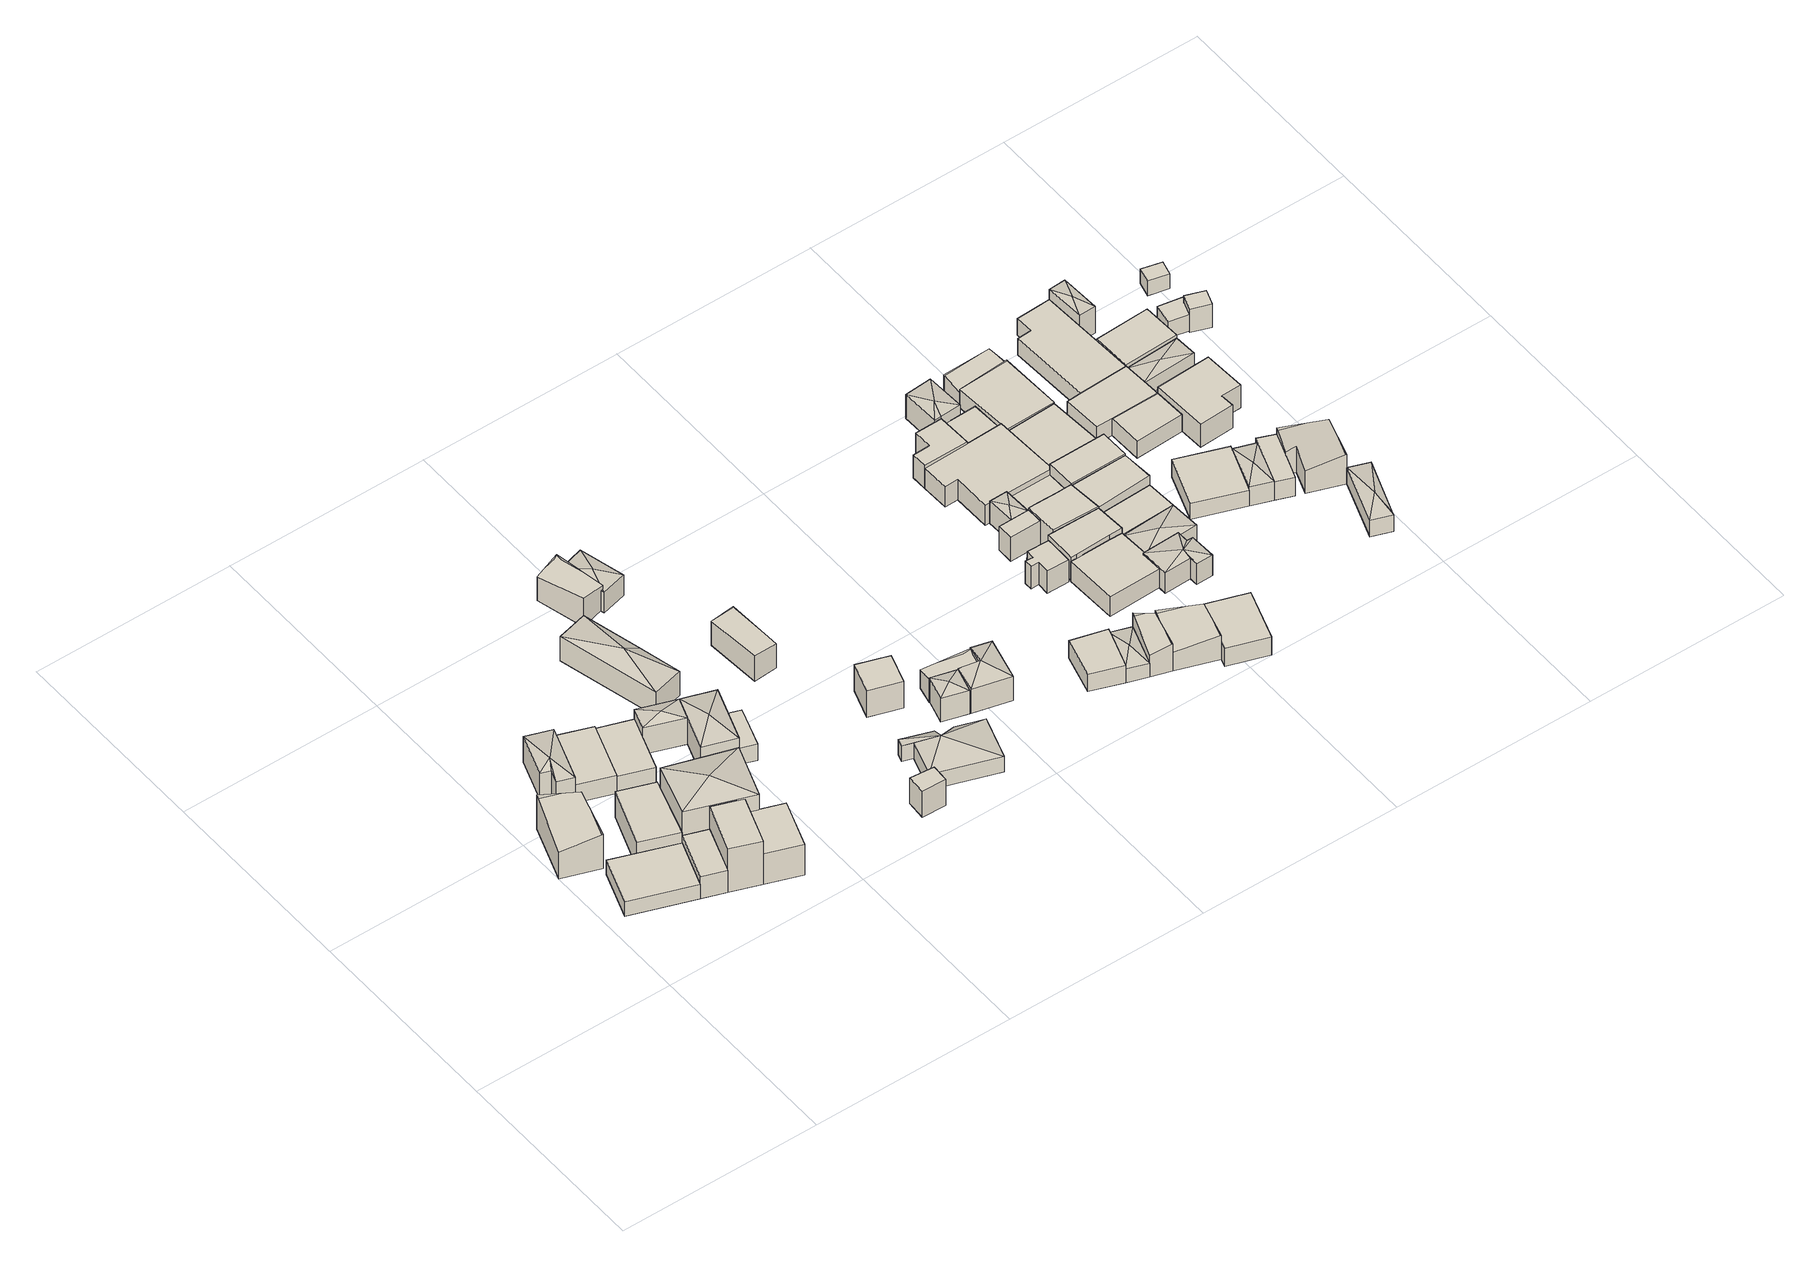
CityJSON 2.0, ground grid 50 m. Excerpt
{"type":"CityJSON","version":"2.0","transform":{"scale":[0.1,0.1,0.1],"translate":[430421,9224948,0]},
"CityObjects":{
"building1":{"type":"Building","attributes":{"Building Type":"Residential","Roof Shape":"gable","Roof Material":"Concrete Glazed Tile","Roof Material Code":1,"Roof Direction":"northwest","Building Height":7.94,"Roof Slope":25.4,"Footprint Area":145.28,"Solar PV Capacity Low":18.19,"Solar PV Capacity High":23.89,"Solar Annual Energy Low":26230,"Solar Annual Energy High":34569,"Suitable PV Area":108.6},"geometry":[{"type":"MultiSurface","lod":"2.2","boundaries":[[[0,1,2,3]],[[3,2,4,5]],[[2,1,6,4]],[[1,0,7,6]],[[0,3,5,7]],[[5,4,6,7]]]}]},
"building2":{"type":"Building","attributes":{"Building Type":"Residential","Roof Shape":"flat","Roof Material":"Concrete Glazed Tile","Roof Material Code":1,"Roof Direction":"northwest","Building Height":4.29,"Roof Slope":12.2,"Footprint Area":203.12,"Solar PV Capacity Low":25.43,"Solar PV Capacity High":33.4,"Solar Annual Energy Low":36671,"Solar Annual Energy High":48330,"Suitable PV Area":151.83},"geometry":[{"type":"MultiSurface","lod":"2.2","boundaries":[[[8,9,10,11]],[[11,10,12,13]],[[10,9,14,12]],[[9,8,15,14]],[[8,11,13,15]],[[13,12,14,15]]]}]},
"building3":{"type":"Building","attributes":{"Building Type":"Residential","Roof Shape":"flat","Roof Material":"Concrete Glazed Tile","Roof Material Code":1,"Roof Direction":"northwest","Building Height":6.53,"Roof Slope":5.1,"Footprint Area":75.15,"Solar PV Capacity Low":9.41,"Solar PV Capacity High":12.36,"Solar Annual Energy Low":13568,"Solar Annual Energy High":17882,"Suitable PV Area":56.18},"geometry":[{"type":"MultiSurface","lod":"2.2","boundaries":[[[11,10,16,17]],[[17,16,18,19]],[[16,10,20,18]],[[10,11,21,20]],[[11,17,19,21]],[[19,18,20,21]]]}]},
"building4":{"type":"Building","attributes":{"Building Type":"Residential","Roof Shape":"shed","Roof Material":"Concrete Glazed Tile","Roof Material Code":1,"Roof Direction":"northwest","Building Height":7.34,"Roof Slope":14.6,"Footprint Area":141.67,"Solar PV Capacity Low":17.74,"Solar PV Capacity High":23.3,"Solar Annual Energy Low":25577,"Solar Annual Energy High":33708,"Suitable PV Area":105.9},"geometry":[{"type":"MultiSurface","lod":"2.2","boundaries":[[[22,23,11,24]],[[24,11,25,26]],[[11,23,27,25]],[[23,22,28,27]],[[22,24,26,28]],[[26,25,27,28]]]}]},
"building5":{"type":"Building","attributes":{"Building Type":"Residential","Roof Shape":"hip","Roof Material":"Concrete Glazed Tile","Roof Material Code":1,"Roof Direction":"northwest","Building Height":7.64,"Roof Slope":28.2,"Footprint Area":87.89,"Solar PV Capacity Low":11,"Solar PV Capacity High":14.45,"Solar Annual Energy Low":15868,"Solar Annual Energy High":20913,"Suitable PV Area":65.7},"geometry":[{"type":"MultiSurface","lod":"2.2","boundaries":[[[29,30,31,32,33,34]],[[34,33,35,36]],[[33,32,37,35]],[[32,31,38,37]],[[31,30,39,38]],[[30,29,40,39]],[[29,34,36,40]],[[36,35,41]],[[35,37,41]],[[37,38,41]],[[38,39,41]],[[39,40,41]],[[40,36,41]]]}]},
"building6":{"type":"Building","attributes":{"Building Type":"Industrial","Roof Shape":"shed","Roof Material":"Concrete Glazed Tile","Roof Material Code":1,"Roof Direction":"northwest","Building Height":12.84,"Roof Slope":16.5,"Footprint Area":95.4,"Solar PV Capacity Low":13.78,"Solar PV Capacity High":18.1,"Solar Annual Energy Low":19874,"Solar Annual Energy High":26192,"Suitable PV Area":82.28},"geometry":[{"type":"MultiSurface","lod":"2.2","boundaries":[[[17,16,42,43]],[[43,42,44,45]],[[42,16,46,44]],[[16,17,47,46]],[[17,43,45,47]],[[45,44,46,47]]]}]},
"building7":{"type":"Building","attributes":{"Building Type":"Residential","Roof Shape":"shed","Roof Material":"Concrete Glazed Tile","Roof Material Code":1,"Roof Direction":"northwest","Building Height":5.3,"Roof Slope":15.6,"Footprint Area":129.55,"Solar PV Capacity Low":16.22,"Solar PV Capacity High":21.3,"Solar Annual Energy Low":23389,"Solar Annual Energy High":30825,"Suitable PV Area":96.84},"geometry":[{"type":"MultiSurface","lod":"2.2","boundaries":[[[29,34,48,49]],[[49,48,50,51]],[[48,34,52,50]],[[34,29,53,52]],[[29,49,51,53]],[[51,50,52,53]]]}]},
"building8":{"type":"Building","attributes":{"Building Type":"Industrial","Roof Shape":"hip","Roof Material":"Metal Sheet","Roof Material Code":5,"Roof Direction":"northwest","Building Height":13.51,"Roof Slope":21.8,"Footprint Area":230.31,"Solar PV Capacity Low":33.27,"Solar PV Capacity High":43.7,"Solar Annual Energy Low":47978,"Solar Annual Energy High":63231,"Suitable PV Area":198.64},"geometry":[{"type":"MultiSurface","lod":"2.2","boundaries":[[[54,11,55,56]],[[56,55,57,58]],[[55,11,59,57]],[[11,54,60,59]],[[54,56,58,60]],[[58,57,61]],[[57,59,61]],[[59,60,61]],[[60,58,61]]]}]},
"building9":{"type":"Building","attributes":{"Building Type":"Industrial","Roof Shape":"flat","Roof Material":"Concrete Glazed Tile","Roof Material Code":1,"Roof Direction":"northwest","Building Height":8.98,"Roof Slope":7.5,"Footprint Area":112.25,"Solar PV Capacity Low":16.22,"Solar PV Capacity High":21.3,"Solar Annual Energy Low":23384,"Solar Annual Energy High":30818,"Suitable PV Area":96.81},"geometry":[{"type":"MultiSurface","lod":"2.2","boundaries":[[[43,42,62,63]],[[63,62,64,65]],[[62,42,66,64]],[[42,43,67,66]],[[43,63,65,67]],[[65,64,66,67]]]}]},
"building10":{"type":"Building","attributes":{"Building Type":"Residential","Roof Shape":"flat","Roof Material":"Concrete Glazed Tile","Roof Material Code":1,"Roof Direction":"northwest","Building Height":5.03,"Roof Slope":7.6,"Footprint Area":122.94,"Solar PV Capacity Low":15.39,"Solar PV Capacity High":20.22,"Solar Annual Energy Low":22195,"Solar Annual Energy High":29252,"Suitable PV Area":91.89},"geometry":[{"type":"MultiSurface","lod":"2.2","boundaries":[[[49,48,68,69]],[[69,68,70,71]],[[68,48,72,70]],[[48,49,73,72]],[[49,69,71,73]],[[71,70,72,73]]]}]},
"building11":{"type":"Building","attributes":{"Building Type":"Residential","Roof Shape":"hip","Roof Material":"Concrete Glazed Tile","Roof Material Code":1,"Roof Direction":"northwest","Building Height":7.9,"Roof Slope":26.1,"Footprint Area":54.24,"Solar PV Capacity Low":6.79,"Solar PV Capacity High":8.92,"Solar Annual Energy Low":9792,"Solar Annual Energy High":12905,"Suitable PV Area":40.54},"geometry":[{"type":"MultiSurface","lod":"2.2","boundaries":[[[69,74,75,76]],[[76,75,77,78]],[[75,74,79,77]],[[74,69,80,79]],[[69,76,78,80]],[[78,77,81]],[[77,79,81]],[[79,80,81]],[[80,78,81]]]}]},
"building12":{"type":"Building","attributes":{"Building Type":"Residential","Roof Shape":"hip","Roof Material":"Concrete Glazed Tile","Roof Material Code":1,"Roof Direction":"northwest","Building Height":7.95,"Roof Slope":25.1,"Footprint Area":120.83,"Solar PV Capacity Low":15.13,"Solar PV Capacity High":19.87,"Solar Annual Energy Low":21815,"Solar Annual Energy High":28751,"Suitable PV Area":90.32},"geometry":[{"type":"MultiSurface","lod":"2.2","boundaries":[[[76,82,83,84]],[[84,83,85,86]],[[83,82,87,85]],[[82,76,78,87]],[[76,84,86,78]],[[86,85,88]],[[85,87,88]],[[87,78,88]],[[78,86,88]]]}]},
"building13":{"type":"Building","attributes":{"Building Type":"Residential","Roof Shape":"flat","Roof Material":"Concrete Glazed Tile","Roof Material Code":1,"Roof Direction":"northwest","Building Height":4.86,"Roof Slope":13.1,"Footprint Area":40.57,"Solar PV Capacity Low":5.08,"Solar PV Capacity High":6.67,"Solar Annual Energy Low":7324,"Solar Annual Energy High":9653,"Suitable PV Area":30.33},"geometry":[{"type":"MultiSurface","lod":"2.2","boundaries":[[[89,83,90,91]],[[91,90,92,93]],[[90,83,94,92]],[[83,89,95,94]],[[89,91,93,95]],[[93,92,94,95]]]}]},
"building14":{"type":"Building","attributes":{"Building Type":"Residential","Roof Shape":"hip","Roof Material":"Asbestos Sheet","Roof Material Code":4,"Roof Direction":"southwest","Building Height":7.24,"Roof Slope":27.5,"Footprint Area":195.56,"Solar PV Capacity Low":24.49,"Solar PV Capacity High":32.16,"Solar Annual Energy Low":35307,"Solar Annual Energy High":46532,"Suitable PV Area":146.18},"geometry":[{"type":"MultiSurface","lod":"2.2","boundaries":[[[96,97,98,99,100]],[[100,99,101,102]],[[99,98,103,101]],[[98,97,104,103]],[[97,96,105,104]],[[96,100,102,105]],[[102,101,106]],[[101,103,106]],[[103,104,106]],[[104,105,106]],[[105,102,106]]]}]},
"building15":{"type":"Building","attributes":{"Building Type":"Residential","Roof Shape":"shed","Roof Material":"Concrete Glazed Tile","Roof Material Code":1,"Roof Direction":"southwest","Building Height":7.64,"Roof Slope":17.8,"Footprint Area":26.97,"Solar PV Capacity Low":3.38,"Solar PV Capacity High":4.43,"Solar Annual Energy Low":4869,"Solar Annual Energy High":6417,"Suitable PV Area":20.16},"geometry":[{"type":"MultiSurface","lod":"2.2","boundaries":[[[107,108,109,110]],[[110,109,111,112]],[[109,108,113,111]],[[108,107,114,113]],[[107,110,112,114]],[[112,111,113,114]]]}]},
"building16":{"type":"Building","attributes":{"Building Type":"Residential","Roof Shape":"gable","Roof Material":"Concrete Glazed Tile","Roof Material Code":1,"Roof Direction":"southwest","Building Height":7.07,"Roof Slope":27.6,"Footprint Area":77.89,"Solar PV Capacity Low":9.75,"Solar PV Capacity High":12.81,"Solar Annual Energy Low":14063,"Solar Annual Energy High":18533,"Suitable PV Area":58.22},"geometry":[{"type":"MultiSurface","lod":"2.2","boundaries":[[[115,116,117,118]],[[118,117,119,120]],[[117,116,121,119]],[[116,115,122,121]],[[115,118,120,122]],[[120,119,121,122]]]}]},
"building17":{"type":"Building","attributes":{"Building Type":"Residential","Roof Shape":"hip","Roof Material":"Concrete Glazed Tile","Roof Material Code":1,"Roof Direction":"southwest","Building Height":6.07,"Roof Slope":21.9,"Footprint Area":73.18,"Solar PV Capacity Low":9.16,"Solar PV Capacity High":12.03,"Solar Annual Energy Low":13212,"Solar Annual Energy High":17412,"Suitable PV Area":54.7},"geometry":[{"type":"MultiSurface","lod":"2.2","boundaries":[[[123,124,125,126]],[[126,125,127,128]],[[125,124,129,127]],[[124,123,130,129]],[[123,126,128,130]],[[128,127,131]],[[127,129,131]],[[129,130,131]],[[130,128,131]]]}]},
"building18":{"type":"Building","attributes":{"Building Type":"Residential","Roof Shape":"gable","Roof Material":"Concrete Glazed Tile","Roof Material Code":1,"Roof Direction":"southwest","Building Height":7.08,"Roof Slope":25.8,"Footprint Area":81.03,"Solar PV Capacity Low":10.14,"Solar PV Capacity High":13.32,"Solar Annual Energy Low":14629,"Solar Annual Energy High":19279,"Suitable PV Area":60.57},"geometry":[{"type":"MultiSurface","lod":"2.2","boundaries":[[[132,133,134,135]],[[135,134,136,137]],[[134,133,138,136]],[[133,132,139,138]],[[132,135,137,139]],[[137,136,138,139]]]}]},
"building19":{"type":"Building","attributes":{"Building Type":"Residential","Roof Shape":"hip","Roof Material":"Clay Tile Shingle","Roof Material Code":3,"Roof Direction":"northwest","Building Height":4.61,"Roof Slope":27.3,"Footprint Area":184.57,"Solar PV Capacity Low":23.11,"Solar PV Capacity High":30.35,"Solar Annual Energy Low":33323,"Solar Annual Energy High":43917,"Suitable PV Area":137.97},"geometry":[{"type":"MultiSurface","lod":"2.2","boundaries":[[[140,141,142,143,144,145,146,147,148,149]],[[149,148,150,151]],[[148,147,152,150]],[[147,146,153,152]],[[146,145,154,153]],[[145,144,155,154]],[[144,143,156,155]],[[143,142,157,156]],[[142,141,158,157]],[[141,140,159,158]],[[140,149,151,159]],[[151,150,160]],[[150,152,160]],[[152,153,160]],[[153,154,160]],[[154,155,160]],[[155,156,160]],[[156,157,160]],[[157,158,160]],[[158,159,160]],[[159,151,160]]]}]},
"building20":{"type":"Building","attributes":{"Building Type":"Residential","Roof Shape":"flat","Roof Material":"Concrete Glazed Tile","Roof Material Code":1,"Roof Direction":"northwest","Building Height":7.93,"Roof Slope":15,"Footprint Area":63.77,"Solar PV Capacity Low":7.98,"Solar PV Capacity High":10.49,"Solar Annual Energy Low":11512,"Solar Annual Energy High":15172,"Suitable PV Area":47.66},"geometry":[{"type":"MultiSurface","lod":"2.2","boundaries":[[[161,162,163,164]],[[164,163,165,166]],[[163,162,167,165]],[[162,161,168,167]],[[161,164,166,168]],[[166,165,167,168]]]}]},
"building21":{"type":"Building","attributes":{"Building Type":"Residential","Roof Shape":"hip","Roof Material":"Concrete Glazed Tile","Roof Material Code":1,"Roof Direction":"northwest","Building Height":7.03,"Roof Slope":23.7,"Footprint Area":41.18,"Solar PV Capacity Low":5.16,"Solar PV Capacity High":6.77,"Solar Annual Energy Low":7435,"Solar Annual Energy High":9799,"Suitable PV Area":30.78},"geometry":[{"type":"MultiSurface","lod":"2.2","boundaries":[[[169,170,171,172]],[[172,171,173,174]],[[171,170,175,173]],[[170,169,176,175]],[[169,172,174,176]],[[174,173,177]],[[173,175,177]],[[175,176,177]],[[176,174,177]]]}]},
"building22":{"type":"Building","attributes":{"Building Type":"Residential","Roof Shape":"gable","Roof Material":"Concrete Glazed Tile","Roof Material Code":1,"Roof Direction":"northwest","Building Height":5.38,"Roof Slope":33.9,"Footprint Area":50.75,"Solar PV Capacity Low":6.35,"Solar PV Capacity High":8.35,"Solar Annual Energy Low":9162,"Solar Annual Energy High":12075,"Suitable PV Area":37.93},"geometry":[{"type":"MultiSurface","lod":"2.2","boundaries":[[[178,179,180,181]],[[181,180,182,183]],[[180,179,184,182]],[[179,178,185,184]],[[178,181,183,185]],[[183,182,184,185]]]}]},
"building23":{"type":"Building","attributes":{"Building Type":"Residential","Roof Shape":"hip","Roof Material":"Concrete Glazed Tile","Roof Material Code":1,"Roof Direction":"northwest","Building Height":7.1,"Roof Slope":28.3,"Footprint Area":83.67,"Solar PV Capacity Low":10.48,"Solar PV Capacity High":13.76,"Solar Annual Energy Low":15107,"Solar Annual Energy High":19910,"Suitable PV Area":62.55},"geometry":[{"type":"MultiSurface","lod":"2.2","boundaries":[[[186,187,188,189,190,191]],[[191,190,192,193]],[[190,189,194,192]],[[189,188,195,194]],[[188,187,196,195]],[[187,186,197,196]],[[186,191,193,197]],[[193,192,198]],[[192,194,198]],[[194,195,198]],[[195,196,198]],[[196,197,198]],[[197,193,198]]]}]},
"building24":{"type":"Building","attributes":{"Building Type":"Residential","Roof Shape":"flat","Roof Material":"Concrete Glazed Tile","Roof Material Code":1,"Roof Direction":"northwest","Building Height":5.09,"Roof Slope":9,"Footprint Area":91.07,"Solar PV Capacity Low":11.4,"Solar PV Capacity High":14.98,"Solar Annual Energy Low":16442,"Solar Annual Energy High":21670,"Suitable PV Area":68.08},"geometry":[{"type":"MultiSurface","lod":"2.2","boundaries":[[[199,200,201,202]],[[202,201,203,204]],[[201,200,205,203]],[[200,199,206,205]],[[199,202,204,206]],[[204,203,205,206]]]}]},
"building25":{"type":"Building","attributes":{"Building Type":"Residential","Roof Shape":"hip","Roof Material":"Concrete Glazed Tile","Roof Material Code":1,"Roof Direction":"northwest","Building Height":4.1,"Roof Slope":26.1,"Footprint Area":57.82,"Solar PV Capacity Low":7.24,"Solar PV Capacity High":9.51,"Solar Annual Energy Low":10440,"Solar Annual Energy High":13759,"Suitable PV Area":43.22},"geometry":[{"type":"MultiSurface","lod":"2.2","boundaries":[[[207,202,201,208]],[[208,201,209,210]],[[201,202,211,209]],[[202,207,212,211]],[[207,208,210,212]],[[210,209,213]],[[209,211,213]],[[211,212,213]],[[212,210,213]]]}]},
"building26":{"type":"Building","attributes":{"Building Type":"Residential","Roof Shape":"gable","Roof Material":"Concrete Glazed Tile","Roof Material Code":1,"Roof Direction":"northwest","Building Height":6.4,"Roof Slope":27.8,"Footprint Area":54.8,"Solar PV Capacity Low":6.86,"Solar PV Capacity High":9.01,"Solar Annual Energy Low":9894,"Solar Annual Energy High":13040,"Suitable PV Area":40.97},"geometry":[{"type":"MultiSurface","lod":"2.2","boundaries":[[[207,208,214,215]],[[215,214,216,217]],[[214,208,218,216]],[[208,207,219,218]],[[207,215,217,219]],[[217,216,218,219]]]}]},
"building27":{"type":"Building","attributes":{"Building Type":"Residential","Roof Shape":"hip","Roof Material":"Concrete Glazed Tile","Roof Material Code":1,"Roof Direction":"west","Building Height":4.3,"Roof Slope":21.7,"Footprint Area":0,"Solar PV Capacity Low":0,"Solar PV Capacity High":0,"Solar Annual Energy Low":0,"Solar Annual Energy High":0,"Suitable PV Area":0},"geometry":[{"type":"MultiSurface","lod":"2.2","boundaries":[[[220,221,222,223]]]}]},
"building28":{"type":"Building","attributes":{"Building Type":"Residential","Roof Shape":"shed","Roof Material":"Concrete Glazed Tile","Roof Material Code":1,"Roof Direction":"west","Building Height":6.47,"Roof Slope":18.6,"Footprint Area":41.86,"Solar PV Capacity Low":5.24,"Solar PV Capacity High":6.88,"Solar Annual Energy Low":7557,"Solar Annual Energy High":9960,"Suitable PV Area":31.29},"geometry":[{"type":"MultiSurface","lod":"2.2","boundaries":[[[224,225,226,227,228,229,230,231]],[[231,230,232,233]],[[230,229,234,232]],[[229,228,235,234]],[[228,227,236,235]],[[227,226,237,236]],[[226,225,238,237]],[[225,224,239,238]],[[224,231,233,239]],[[233,232,234,235,236,237,238,239]]]}]},
"building29":{"type":"Building","attributes":{"Building Type":"Residential","Roof Shape":"gable","Roof Material":"Concrete Glazed Tile","Roof Material Code":1,"Roof Direction":"northwest","Building Height":5.63,"Roof Slope":26.4,"Footprint Area":116.36,"Solar PV Capacity Low":14.57,"Solar PV Capacity High":19.13,"Solar Annual Energy Low":21007,"Solar Annual Energy High":27686,"Suitable PV Area":86.98},"geometry":[{"type":"MultiSurface","lod":"2.2","boundaries":[[[215,214,240,241]],[[241,240,242,243]],[[240,214,244,242]],[[214,215,245,244]],[[215,241,243,245]],[[243,242,244,245]]]}]},
"building30":{"type":"Building","attributes":{"Building Type":"Residential","Roof Shape":"flat","Roof Material":"Concrete Glazed Tile","Roof Material Code":1,"Roof Direction":"west","Building Height":7.15,"Roof Slope":14.7,"Footprint Area":30.56,"Solar PV Capacity Low":3.83,"Solar PV Capacity High":5.03,"Solar Annual Energy Low":5517,"Solar Annual Energy High":7271,"Suitable PV Area":22.84},"geometry":[{"type":"MultiSurface","lod":"2.2","boundaries":[[[246,247,248,249]],[[249,248,250,251]],[[248,247,252,250]],[[247,246,253,252]],[[246,249,251,253]],[[251,250,252,253]]]}]},
"building31":{"type":"Building","attributes":{"Building Type":"Residential","Roof Shape":"hip","Roof Material":"Concrete Glazed Tile","Roof Material Code":1,"Roof Direction":"west","Building Height":6.68,"Roof Slope":24.6,"Footprint Area":31.44,"Solar PV Capacity Low":3.94,"Solar PV Capacity High":5.17,"Solar Annual Energy Low":5676,"Solar Annual Energy High":7481,"Suitable PV Area":23.5},"geometry":[{"type":"MultiSurface","lod":"2.2","boundaries":[[[254,255,256,249]],[[249,256,257,258]],[[256,255,259,257]],[[255,254,260,259]],[[254,249,258,260]],[[258,257,261]],[[257,259,261]],[[259,260,261]],[[260,258,261]]]}]},
"building32":{"type":"Building","attributes":{"Building Type":"Residential","Roof Shape":"shed","Roof Material":"Clay Tile Shingle","Roof Material Code":3,"Roof Direction":"west","Building Height":5.63,"Roof Slope":10.9,"Footprint Area":172.58,"Solar PV Capacity Low":21.61,"Solar PV Capacity High":28.38,"Solar Annual Energy Low":31158,"Solar Annual Energy High":41064,"Suitable PV Area":129},"geometry":[{"type":"MultiSurface","lod":"2.2","boundaries":[[[262,263,264,265,266,267,268]],[[268,267,269,270]],[[267,266,271,269]],[[266,265,272,271]],[[265,264,273,272]],[[264,263,274,273]],[[263,262,275,274]],[[262,268,270,275]],[[270,269,271,272,273,274,275]]]}]},
"building33":{"type":"Building","attributes":{"Building Type":"Residential","Roof Shape":"shed","Roof Material":"Concrete Glazed Tile","Roof Material Code":1,"Roof Direction":"northwest","Building Height":5.36,"Roof Slope":14.4,"Footprint Area":134.52,"Solar PV Capacity Low":16.84,"Solar PV Capacity High":22.12,"Solar Annual Energy Low":24287,"Solar Annual Energy High":32008,"Suitable PV Area":100.56},"geometry":[{"type":"MultiSurface","lod":"2.2","boundaries":[[[241,276,277,278]],[[278,277,279,280]],[[277,276,281,279]],[[276,241,282,281]],[[241,278,280,282]],[[280,279,281,282]]]}]},
"building34":{"type":"Building","attributes":{"Building Type":"Residential","Roof Shape":"gable","Roof Material":"Concrete Glazed Tile","Roof Material Code":1,"Roof Direction":"west","Building Height":6.95,"Roof Slope":33,"Footprint Area":101.55,"Solar PV Capacity Low":12.71,"Solar PV Capacity High":16.7,"Solar Annual Energy Low":18335,"Solar Annual Energy High":24163,"Suitable PV Area":75.91},"geometry":[{"type":"MultiSurface","lod":"2.2","boundaries":[[[283,263,262,284,285,286]],[[286,285,287,288]],[[285,284,289,287]],[[284,262,290,289]],[[262,263,291,290]],[[263,283,292,291]],[[283,286,288,292]],[[288,287,289,290,291,292]]]}]},
"building35":{"type":"Building","attributes":{"Building Type":"Residential","Roof Shape":"shed","Roof Material":"Concrete Glazed Tile","Roof Material Code":1,"Roof Direction":"west","Building Height":6.54,"Roof Slope":17.3,"Footprint Area":74.51,"Solar PV Capacity Low":9.33,"Solar PV Capacity High":12.25,"Solar Annual Energy Low":13453,"Solar Annual Energy High":17730,"Suitable PV Area":55.7},"geometry":[{"type":"MultiSurface","lod":"2.2","boundaries":[[[293,294,295,296,297,298]],[[298,297,299,300]],[[297,296,301,299]],[[296,295,302,301]],[[295,294,303,302]],[[294,293,304,303]],[[293,298,300,304]],[[300,299,301,302,303,304]]]}]},
"building36":{"type":"Building","attributes":{"Building Type":"Residential","Roof Shape":"shed","Roof Material":"Concrete Glazed Tile","Roof Material Code":1,"Roof Direction":"west","Building Height":7.53,"Roof Slope":11.7,"Footprint Area":93.23,"Solar PV Capacity Low":11.67,"Solar PV Capacity High":15.33,"Solar Annual Energy Low":16833,"Solar Annual Energy High":22184,"Suitable PV Area":69.69},"geometry":[{"type":"MultiSurface","lod":"2.2","boundaries":[[[305,306,307,308,249,248,309,284]],[[284,309,310,311]],[[309,248,312,310]],[[248,249,313,312]],[[249,308,314,313]],[[308,307,315,314]],[[307,306,316,315]],[[306,305,317,316]],[[305,284,311,317]],[[311,310,312,313,314,315,316,317]]]}]},
"building37":{"type":"Building","attributes":{"Building Type":"Residential","Roof Shape":"flat","Roof Material":"Concrete Glazed Tile","Roof Material Code":1,"Roof Direction":"west","Building Height":6,"Roof Slope":8,"Footprint Area":301.23,"Solar PV Capacity Low":37.72,"Solar PV Capacity High":49.54,"Solar Annual Energy Low":54385,"Solar Annual Energy High":71675,"Suitable PV Area":225.17},"geometry":[{"type":"MultiSurface","lod":"2.2","boundaries":[[[318,297,319,320,321,322]],[[322,321,323,324]],[[321,320,325,323]],[[320,319,326,325]],[[319,297,327,326]],[[297,318,328,327]],[[318,322,324,328]],[[324,323,325,326,327,328]]]}]},
"building38":{"type":"Building","attributes":{"Building Type":"Residential","Roof Shape":"gable","Roof Material":"Concrete Glazed Tile","Roof Material Code":1,"Roof Direction":"west","Building Height":4.53,"Roof Slope":25,"Footprint Area":80.97,"Solar PV Capacity Low":10.14,"Solar PV Capacity High":13.32,"Solar Annual Energy Low":14618,"Solar Annual Energy High":19266,"Suitable PV Area":60.52},"geometry":[{"type":"MultiSurface","lod":"2.2","boundaries":[[[254,249,308,307,305,329]],[[329,305,330,331]],[[305,307,332,330]],[[307,308,333,332]],[[308,249,334,333]],[[249,254,335,334]],[[254,329,331,335]],[[331,330,332,333,334,335]]]}]},
"building39":{"type":"Building","attributes":{"Building Type":"Residential","Roof Shape":"hip","Roof Material":"Clay Tile Shingle","Roof Material Code":3,"Roof Direction":"northwest","Building Height":6.05,"Roof Slope":20.2,"Footprint Area":83.02,"Solar PV Capacity Low":10.39,"Solar PV Capacity High":13.65,"Solar Annual Energy Low":14989,"Solar Annual Energy High":19754,"Suitable PV Area":62.06},"geometry":[{"type":"MultiSurface","lod":"2.2","boundaries":[[[336,267,337,338,339,340,341,342]],[[342,341,343,344]],[[341,340,345,343]],[[340,339,346,345]],[[339,338,347,346]],[[338,337,348,347]],[[337,267,349,348]],[[267,336,350,349]],[[336,342,344,350]],[[344,343,351]],[[343,345,351]],[[345,346,351]],[[346,347,351]],[[347,348,351]],[[348,349,351]],[[349,350,351]],[[350,344,351]]]}]},
"building40":{"type":"Building","attributes":{"Building Type":"Residential","Roof Shape":"hip","Roof Material":"Concrete Glazed Tile","Roof Material Code":1,"Roof Direction":"west","Building Height":4.75,"Roof Slope":23.2,"Footprint Area":103.12,"Solar PV Capacity Low":12.91,"Solar PV Capacity High":16.96,"Solar Annual Energy Low":18617,"Solar Annual Energy High":24536,"Suitable PV Area":77.08},"geometry":[{"type":"MultiSurface","lod":"2.2","boundaries":[[[352,262,268,353]],[[353,268,354,355]],[[268,262,356,354]],[[262,352,357,356]],[[352,353,355,357]],[[355,354,358]],[[354,356,358]],[[356,357,358]],[[357,355,358]]]}]},
"building41":{"type":"Building","attributes":{"Building Type":"Residential","Roof Shape":"hip","Roof Material":"Concrete Glazed Tile","Roof Material Code":1,"Roof Direction":"west","Building Height":7.19,"Roof Slope":25.9,"Footprint Area":65.84,"Solar PV Capacity Low":8.24,"Solar PV Capacity High":10.83,"Solar Annual Energy Low":11887,"Solar Annual Energy High":15666,"Suitable PV Area":49.21},"geometry":[{"type":"MultiSurface","lod":"2.2","boundaries":[[[359,293,360,361,362]],[[362,361,363,364]],[[361,360,365,363]],[[360,293,366,365]],[[293,359,367,366]],[[359,362,364,367]],[[364,363,368]],[[363,365,368]],[[365,366,368]],[[366,367,368]],[[367,364,368]]]}]},
"building42":{"type":"Building","attributes":{"Building Type":"Residential","Roof Shape":"gable","Roof Material":"Concrete Glazed Tile","Roof Material Code":1,"Roof Direction":"west","Building Height":4.34,"Roof Slope":28.4,"Footprint Area":76.03,"Solar PV Capacity Low":9.52,"Solar PV Capacity High":12.5,"Solar Annual Energy Low":13726,"Solar Annual Energy High":18090,"Suitable PV Area":56.83},"geometry":[{"type":"MultiSurface","lod":"2.2","boundaries":[[[369,293,298,318]],[[318,298,370,371]],[[298,293,372,370]],[[293,369,373,372]],[[369,318,371,373]],[[371,370,372,373]]]}]},
"building43":{"type":"Building","attributes":{"Building Type":"Residential","Roof Shape":"shed","Roof Material":"Concrete Glazed Tile","Roof Material Code":1,"Roof Direction":"west","Building Height":4.84,"Roof Slope":13.6,"Footprint Area":101.85,"Solar PV Capacity Low":12.75,"Solar PV Capacity High":16.75,"Solar Annual Energy Low":18388,"Solar Annual Energy High":24233,"Suitable PV Area":76.13},"geometry":[{"type":"MultiSurface","lod":"2.2","boundaries":[[[374,284,262,352]],[[352,262,375,357]],[[262,284,376,375]],[[284,374,377,376]],[[374,352,357,377]],[[357,375,376,377]]]}]},
"building44":{"type":"Building","attributes":{"Building Type":"Residential","Roof Shape":"gable","Roof Material":"Concrete Glazed Tile","Roof Material Code":1,"Roof Direction":"west","Building Height":7.21,"Roof Slope":32.5,"Footprint Area":112.99,"Solar PV Capacity Low":14.15,"Solar PV Capacity High":18.58,"Solar Annual Energy Low":20400,"Solar Annual Energy High":26886,"Suitable PV Area":84.46},"geometry":[{"type":"MultiSurface","lod":"2.2","boundaries":[[[378,305,284,374]],[[374,284,379,380]],[[284,305,381,379]],[[305,378,382,381]],[[378,374,380,382]],[[380,379,381,382]]]}]},
"building45":{"type":"Building","attributes":{"Building Type":"Residential","Roof Shape":"flat","Roof Material":"Concrete Glazed Tile","Roof Material Code":1,"Roof Direction":"west","Building Height":7.74,"Roof Slope":5.3,"Footprint Area":101.54,"Solar PV Capacity Low":12.71,"Solar PV Capacity High":16.7,"Solar Annual Energy Low":18333,"Solar Annual Energy High":24161,"Suitable PV Area":75.9},"geometry":[{"type":"MultiSurface","lod":"2.2","boundaries":[[[383,329,305,378]],[[378,305,384,385]],[[305,329,386,384]],[[329,383,387,386]],[[383,378,385,387]],[[385,384,386,387]]]}]},
"building46":{"type":"Building","attributes":{"Building Type":"Residential","Roof Shape":"flat","Roof Material":"Concrete Glazed Tile","Roof Material Code":1,"Roof Direction":"west","Building Height":5.2,"Roof Slope":7.6,"Footprint Area":188.43,"Solar PV Capacity Low":23.59,"Solar PV Capacity High":30.99,"Solar Annual Energy Low":34019,"Solar Annual Energy High":44834,"Suitable PV Area":140.85},"geometry":[{"type":"MultiSurface","lod":"2.2","boundaries":[[[388,389,322,390]],[[390,322,391,392]],[[322,389,393,391]],[[389,388,394,393]],[[388,390,392,394]],[[392,391,393,394]]]}]},
"building47":{"type":"Building","attributes":{"Building Type":"Residential","Roof Shape":"gable","Roof Material":"Concrete Glazed Tile","Roof Material Code":1,"Roof Direction":"west","Building Height":5.52,"Roof Slope":30.1,"Footprint Area":192.02,"Solar PV Capacity Low":24.04,"Solar PV Capacity High":31.58,"Solar Annual Energy Low":34668,"Solar Annual Energy High":45690,"Suitable PV Area":143.54},"geometry":[{"type":"MultiSurface","lod":"2.2","boundaries":[[[395,396,389,388]],[[388,389,397,398]],[[389,396,399,397]],[[396,395,400,399]],[[395,388,398,400]],[[398,397,399,400]]]}]},
"building48":{"type":"Building","attributes":{"Building Type":"Residential","Roof Shape":"gable","Roof Material":"Concrete Glazed Tile","Roof Material Code":1,"Roof Direction":"west","Building Height":4.58,"Roof Slope":33.4,"Footprint Area":69.87,"Solar PV Capacity Low":8.75,"Solar PV Capacity High":11.49,"Solar Annual Energy Low":12615,"Solar Annual Energy High":16625,"Suitable PV Area":52.23},"geometry":[{"type":"MultiSurface","lod":"2.2","boundaries":[[[396,395,401,402]],[[402,401,403,404]],[[401,395,405,403]],[[395,396,406,405]],[[396,402,404,406]],[[404,403,405,406]]]}]},
"building49":{"type":"Building","attributes":{"Building Type":"Residential","Roof Shape":"shed","Roof Material":"Concrete Glazed Tile","Roof Material Code":1,"Roof Direction":"northwest","Building Height":4.69,"Roof Slope":18.7,"Footprint Area":162.97,"Solar PV Capacity Low":20.41,"Solar PV Capacity High":26.8,"Solar Annual Energy Low":29424,"Solar Annual Energy High":38778,"Suitable PV Area":121.82},"geometry":[{"type":"MultiSurface","lod":"2.2","boundaries":[[[407,408,409,410]],[[410,409,411,412]],[[409,408,413,411]],[[408,407,414,413]],[[407,410,412,414]],[[412,411,413,414]]]}]},
"building50":{"type":"Building","attributes":{"Building Type":"Residential","Roof Shape":"flat","Roof Material":"Concrete Glazed Tile","Roof Material Code":1,"Roof Direction":"west","Building Height":4.98,"Roof Slope":12.6,"Footprint Area":97.18,"Solar PV Capacity Low":12.17,"Solar PV Capacity High":15.98,"Solar Annual Energy Low":17546,"Solar Annual Energy High":23124,"Suitable PV Area":72.65},"geometry":[{"type":"MultiSurface","lod":"2.2","boundaries":[[[415,416,417,418]],[[418,417,419,420]],[[417,416,421,419]],[[416,415,422,421]],[[415,418,420,422]],[[420,419,421,422]]]}]},
"building51":{"type":"Building","attributes":{"Building Type":"Residential","Roof Shape":"flat","Roof Material":"Concrete Glazed Tile","Roof Material Code":1,"Roof Direction":"west","Building Height":4.95,"Roof Slope":8.4,"Footprint Area":156.22,"Solar PV Capacity Low":19.56,"Solar PV Capacity High":25.69,"Solar Annual Energy Low":28204,"Solar Annual Energy High":37171,"Suitable PV Area":116.77},"geometry":[{"type":"MultiSurface","lod":"2.2","boundaries":[[[423,415,418,424,425,426,427,428]],[[428,427,429,430]],[[427,426,431,429]],[[426,425,432,431]],[[425,424,433,432]],[[424,418,420,433]],[[418,415,422,420]],[[415,423,434,422]],[[423,428,430,434]],[[430,429,431,432,433,420,422,434]]]}]},
"building52":{"type":"Building","attributes":{"Building Type":"Residential","Roof Shape":"hip","Roof Material":"Concrete Glazed Tile","Roof Material Code":1,"Roof Direction":"northwest","Building Height":5.61,"Roof Slope":21.8,"Footprint Area":63.06,"Solar PV Capacity Low":7.9,"Solar PV Capacity High":10.37,"Solar Annual Energy Low":11385,"Solar Annual Energy High":15005,"Suitable PV Area":47.14},"geometry":[{"type":"MultiSurface","lod":"2.2","boundaries":[[[435,436,409,437]],[[437,409,438,439]],[[409,436,440,438]],[[436,435,441,440]],[[435,437,439,441]],[[439,438,442]],[[438,440,442]],[[440,441,442]],[[441,439,442]]]}]},
"building53":{"type":"Building","attributes":{"Building Type":"Residential","Roof Shape":"shed","Roof Material":"Concrete Glazed Tile","Roof Material Code":1,"Roof Direction":"northwest","Building Height":5.49,"Roof Slope":18,"Footprint Area":57.25,"Solar PV Capacity Low":7.17,"Solar PV Capacity High":9.42,"Solar Annual Energy Low":10337,"Solar Annual Energy High":13623,"Suitable PV Area":42.8},"geometry":[{"type":"MultiSurface","lod":"2.2","boundaries":[[[443,437,444,445]],[[445,444,446,447]],[[444,437,448,446]],[[437,443,449,448]],[[443,445,447,449]],[[447,446,448,449]]]}]},
"building54":{"type":"Building","attributes":{"Building Type":"Residential","Roof Shape":"flat","Roof Material":"Concrete Glazed Tile","Roof Material Code":1,"Roof Direction":"west","Building Height":4.95,"Roof Slope":10.6,"Footprint Area":285.09,"Solar PV Capacity Low":35.7,"Solar PV Capacity High":46.88,"Solar Annual Energy Low":51472,"Solar Annual Energy High":67836,"Suitable PV Area":213.11},"geometry":[{"type":"MultiSurface","lod":"2.2","boundaries":[[[450,451,452,453,454,427,426,425]],[[425,426,455,456]],[[426,427,457,455]],[[427,454,458,457]],[[454,453,459,458]],[[453,452,460,459]],[[452,451,461,460]],[[451,450,462,461]],[[450,425,456,462]],[[456,455,457,458,459,460,461,462]]]}]},
"building55":{"type":"Building","attributes":{"Building Type":"Residential","Roof Shape":"hip","Roof Material":"Concrete Glazed Tile","Roof Material Code":1,"Roof Direction":"northwest","Building Height":4.87,"Roof Slope":26.3,"Footprint Area":80.94,"Solar PV Capacity Low":10.13,"Solar PV Capacity High":13.31,"Solar Annual Energy Low":14614,"Solar Annual Energy High":19260,"Suitable PV Area":60.5},"geometry":[{"type":"MultiSurface","lod":"2.2","boundaries":[[[463,464,465,466,467]],[[467,466,468,469]],[[466,465,470,468]],[[465,464,471,470]],[[464,463,472,471]],[[463,467,469,472]],[[469,468,473]],[[468,470,473]],[[470,471,473]],[[471,472,473]],[[472,469,473]]]}]},
"building56":{"type":"Building","attributes":{"Building Type":"Residential","Roof Shape":"flat","Roof Material":"Concrete Glazed Tile","Roof Material Code":1,"Roof Direction":"west","Building Height":6.76,"Roof Slope":12,"Footprint Area":168.83,"Solar PV Capacity Low":21.14,"Solar PV Capacity High":27.76,"Solar Annual Energy Low":30481,"Solar Annual Energy High":40171,"Suitable PV Area":126.2},"geometry":[{"type":"MultiSurface","lod":"2.2","boundaries":[[[474,475,418,476,477,478]],[[478,477,479,480]],[[477,476,481,479]],[[476,418,482,481]],[[418,475,483,482]],[[475,474,484,483]],[[474,478,480,484]],[[480,479,481,482,483,484]]]}]},
"building57":{"type":"Building","attributes":{"Building Type":"Residential","Roof Shape":"gable","Roof Material":"Asbestos Sheet","Roof Material Code":4,"Roof Direction":"northwest","Building Height":6.68,"Roof Slope":28.1,"Footprint Area":127.08,"Solar PV Capacity Low":15.91,"Solar PV Capacity High":20.9,"Solar Annual Energy Low":22944,"Solar Annual Energy High":30238,"Suitable PV Area":94.99},"geometry":[{"type":"MultiSurface","lod":"2.2","boundaries":[[[485,486,487,488,465,489]],[[489,465,490,491]],[[465,488,492,490]],[[488,487,493,492]],[[487,486,494,493]],[[486,485,495,494]],[[485,489,491,495]],[[491,490,492,493,494,495]]]}]},
"building58":{"type":"Building","attributes":{"Building Type":"Residential","Roof Shape":"hip","Roof Material":"Concrete Glazed Tile","Roof Material Code":1,"Roof Direction":"west","Building Height":4.27,"Roof Slope":20.7,"Footprint Area":75.22,"Solar PV Capacity Low":9.42,"Solar PV Capacity High":12.37,"Solar Annual Energy Low":13580,"Solar Annual Energy High":17898,"Suitable PV Area":56.23},"geometry":[{"type":"MultiSurface","lod":"2.2","boundaries":[[[496,425,424,497]],[[497,424,498,499]],[[424,425,500,498]],[[425,496,501,500]],[[496,497,499,501]],[[499,498,502]],[[498,500,502]],[[500,501,502]],[[501,499,502]]]}]},
"building59":{"type":"Building","attributes":{"Building Type":"Residential","Roof Shape":"hip","Roof Material":"Concrete Glazed Tile","Roof Material Code":1,"Roof Direction":"west","Building Height":7.91,"Roof Slope":20.9,"Footprint Area":41.04,"Solar PV Capacity Low":5.14,"Solar PV Capacity High":6.75,"Solar Annual Energy Low":7409,"Solar Annual Energy High":9765,"Suitable PV Area":30.68},"geometry":[{"type":"MultiSurface","lod":"2.2","boundaries":[[[503,451,504,505]],[[505,504,506,507]],[[504,451,508,506]],[[451,503,509,508]],[[503,505,507,509]],[[507,506,510]],[[506,508,510]],[[508,509,510]],[[509,507,510]]]}]},
"building60":{"type":"Building","attributes":{"Building Type":"Residential","Roof Shape":"flat","Roof Material":"Concrete Glazed Tile","Roof Material Code":1,"Roof Direction":"west","Building Height":5.35,"Roof Slope":9.5,"Footprint Area":130.08,"Solar PV Capacity Low":16.29,"Solar PV Capacity High":21.39,"Solar Annual Energy Low":23486,"Solar Annual Energy High":30953,"Suitable PV Area":97.24},"geometry":[{"type":"MultiSurface","lod":"2.2","boundaries":[[[511,512,450,425,496]],[[496,425,513,514]],[[425,450,515,513]],[[450,512,516,515]],[[512,511,517,516]],[[511,496,514,517]],[[514,513,515,516,517]]]}]},
"building61":{"type":"Building","attributes":{"Building Type":"Residential","Roof Shape":"shed","Roof Material":"Concrete Glazed Tile","Roof Material Code":1,"Roof Direction":"southwest","Building Height":4.63,"Roof Slope":16,"Footprint Area":31.13,"Solar PV Capacity Low":3.9,"Solar PV Capacity High":5.12,"Solar Annual Energy Low":5620,"Solar Annual Energy High":7407,"Suitable PV Area":23.27},"geometry":[{"type":"MultiSurface","lod":"2.2","boundaries":[[[518,519,520,521]],[[521,520,522,523]],[[520,519,524,522]],[[519,518,525,524]],[[518,521,523,525]],[[523,522,524,525]]]}]},
"building62":{"type":"Building","attributes":{"Building Type":"Residential","Roof Shape":"flat","Roof Material":"Concrete Glazed Tile","Roof Material Code":1,"Roof Direction":"southwest","Building Height":6.89,"Roof Slope":13.4,"Footprint Area":19.88,"Solar PV Capacity Low":2.49,"Solar PV Capacity High":3.27,"Solar Annual Energy Low":3589,"Solar Annual Energy High":4730,"Suitable PV Area":14.86},"geometry":[{"type":"MultiSurface","lod":"2.2","boundaries":[[[526,527,528,529]],[[529,528,530,531]],[[528,527,532,530]],[[527,526,533,532]],[[526,529,531,533]],[[531,530,532,533]]]}]},
"building63":{"type":"Building","attributes":{"Building Type":"Residential","Roof Shape":"flat","Roof Material":"Concrete Glazed Tile","Roof Material Code":1,"Roof Direction":"southwest","Building Height":4.44,"Roof Slope":13.1,"Footprint Area":18.95,"Solar PV Capacity Low":2.37,"Solar PV Capacity High":3.12,"Solar Annual Energy Low":3421,"Solar Annual Energy High":4508,"Suitable PV Area":14.16},"geometry":[{"type":"MultiSurface","lod":"2.2","boundaries":[[[534,535,536,537]],[[537,536,538,539]],[[536,535,540,538]],[[535,534,541,540]],[[534,537,539,541]],[[539,538,540,541]]]}]}
},
"vertices":[
[51,521,0],[1,380,0],[92,348,0],[142,489,0],[92,348,101],[142,489,79],[1,380,79],[51,521,101],
[87,331,0],[45,213,0],[199,159,0],[241,276,0],[199,159,43],[241,276,43],[45,213,43],[87,331,43],
[256,139,0],[297,256,0],[256,139,65],[297,256,65],[199,159,65],[241,276,65],
[200,450,0],[149,309,0],[286,420,0],[241,276,73],[286,420,76],[149,309,74],[200,450,77],
[207,668,0],[144,690,0],[107,585,0],[131,577,0],[120,545,0],[159,532,0],[120,545,76],[159,532,76],[131,577,76],[107,585,76],[144,690,76],[207,668,76],[145,600,86],
[328,113,0],[369,231,0],[328,113,128],[369,231,131],[256,139,129],[297,256,132],
[244,502,0],[291,639,0],[244,502,53],[291,639,56],[159,532,54],[207,668,57],
[281,403,0],[398,220,0],[445,351,0],[398,220,135],[445,351,135],[241,276,135],[281,403,135],[341,313,150],
[412,83,0],[454,201,0],[412,83,90],[454,201,90],[328,113,90],[369,231,90],
[324,474,0],[372,611,0],[324,474,50],[372,611,50],[244,502,50],[291,639,50],
[353,558,0],[444,526,0],[463,579,0],[444,526,79],[463,579,79],[353,558,79],[372,611,79],[408,568,87],
[415,442,0],[494,415,0],[542,552,0],[494,415,79],[542,552,79],[415,442,79],[479,497,91],
[528,512,0],[532,402,0],[565,499,0],[532,402,49],[565,499,49],[494,415,49],[528,512,49],
[454,893,0],[379,874,0],[441,627,0],[516,646,0],[491,747,0],[516,646,72],[491,747,72],[441,627,72],[379,874,72],[454,893,72],[456,757,85],
[707,115,0],[704,67,0],[763,65,0],[766,109,0],[763,65,78],[766,109,77],[704,67,78],[707,115,76],
[507,1055,0],[445,1039,0],[476,921,0],[538,938,0],[476,921,85],[538,938,71],[445,1039,71],[507,1055,85],
[568,1054,0],[506,1037,0],[534,927,0],[596,943,0],[534,927,61],[596,943,61],[506,1037,61],[568,1054,61],[551,990,68],
[714,725,0],[654,721,0],[663,585,0],[722,589,0],[663,585,75],[722,589,71],[654,721,71],[714,725,75],
[885,199,0],[880,183,0],[840,196,0],[846,214,0],[772,239,0],[766,220,0],[791,212,0],[762,121,0],[917,69,0],[952,177,0],[917,69,46],[952,177,46],[762,121,46],[791,212,46],[766,220,46],[772,239,46],[846,214,46],[840,196,46],[880,183,46],[885,199,46],[841,183,62],
[810,439,0],[785,364,0],[862,339,0],[886,414,0],[862,339,79],[886,414,79],[785,364,79],[810,439,79],
[915,323,0],[898,261,0],[960,244,0],[977,306,0],[960,244,70],[977,306,70],[898,261,70],[915,323,70],[938,284,77],
[923,363,0],[913,320,0],[1024,295,0],[1034,338,0],[1024,295,54],[1034,338,69],[913,320,69],[923,363,54],
[1081,327,0],[1034,339,0],[1023,296,0],[979,307,0],[963,243,0],[1055,220,0],[963,243,71],[1055,220,71],[979,307,71],[1023,296,71],[1034,339,71],[1081,327,71],[1023,289,82],
[1219,248,0],[1192,148,0],[1270,120,0],[1305,225,0],[1270,120,51],[1305,225,51],[1192,148,51],[1219,248,51],
[1354,208,0],[1319,103,0],[1270,120,41],[1319,103,41],[1305,225,41],[1354,208,41],[1312,164,49],
[1367,88,0],[1401,192,0],[1367,88,81],[1401,192,64],[1319,103,64],[1354,208,81],
[1297,494,0],[1298,494,0],[1298,494,43],[1297,494,43],
[1296,470,0],[1276,471,0],[1276,451,0],[1296,451,0],[1295,421,0],[1350,420,0],[1351,490,0],[1296,491,0],[1351,490,65],[1296,491,66],[1350,420,65],[1295,421,66],[1296,451,66],[1276,451,67],[1276,471,67],[1296,470,66],
[1467,54,0],[1501,159,0],[1467,54,72],[1501,159,56],[1367,88,56],[1401,192,72],
[1290,579,0],[1290,539,0],[1367,540,0],[1367,580,0],[1367,540,71],[1367,580,71],[1290,539,71],[1290,579,71],
[1365,652,0],[1321,651,0],[1323,579,0],[1323,579,67],[1367,580,67],[1321,651,67],[1365,652,67],[1344,615,71],
[1489,422,0],[1457,422,0],[1354,419,0],[1358,290,0],[1489,294,0],[1487,347,0],[1493,347,0],[1487,347,56],[1493,347,56],[1489,294,56],[1358,290,59],[1354,419,59],[1457,422,57],[1489,422,56],
[1460,34,0],[1557,2,0],[1598,127,0],[1557,2,54],[1598,127,56],[1460,34,54],[1501,159,57],
[1370,419,0],[1485,497,0],[1356,499,0],[1356,419,0],[1356,499,70],[1356,419,70],[1485,497,71],[1489,422,71],[1457,422,71],[1370,419,70],
[1384,900,0],[1317,898,0],[1317,852,0],[1274,850,0],[1274,812,0],[1387,815,0],[1274,812,68],[1387,815,65],[1274,850,68],[1317,852,67],[1317,898,67],[1384,900,65],
[1478,581,0],[1464,581,0],[1441,580,0],[1392,580,0],[1370,499,0],[1370,499,77],[1485,497,75],[1367,540,77],[1367,580,77],[1392,580,77],[1441,580,76],[1464,581,76],[1478,581,75],
[1477,818,0],[1276,744,0],[1309,745,0],[1310,652,0],[1484,653,0],[1310,652,60],[1484,653,60],[1309,745,60],[1276,744,60],[1274,812,60],[1477,818,60],
[1477,653,0],[1478,581,46],[1477,653,45],[1441,580,46],[1392,580,45],[1367,580,45],[1365,652,46],
[1580,350,0],[1489,274,0],[1555,276,0],[1555,255,0],[1597,256,0],[1595,321,0],[1580,321,0],[1595,321,61],[1580,321,61],[1597,256,61],[1555,255,61],[1555,276,61],[1489,274,61],[1487,347,61],[1580,350,61],[1555,300,68],
[1626,429,0],[1630,354,0],[1493,347,48],[1630,354,48],[1489,422,48],[1626,429,48],[1560,388,55],
[1366,899,0],[1435,902,0],[1431,999,0],[1364,994,0],[1431,999,72],[1364,994,72],[1435,902,72],[1384,900,72],[1366,899,72],[1396,939,78],
[1473,902,0],[1387,815,45],[1477,818,43],[1384,900,43],[1473,902,45],
[1622,503,0],[1489,422,50],[1485,497,50],[1622,503,48],
[1619,582,0],[1485,497,72],[1622,503,76],[1478,581,73],[1619,582,72],
[1618,654,0],[1478,581,77],[1619,582,77],[1477,653,77],[1618,654,77],
[1603,804,0],[1478,799,0],[1613,654,0],[1484,653,52],[1613,654,52],[1478,799,52],[1603,804,52],
[1597,957,0],[1471,951,0],[1478,799,58],[1603,804,55],[1471,951,55],[1597,957,58],
[1594,1014,0],[1472,1007,0],[1594,1014,46],[1472,1007,50],[1597,957,49],[1471,951,46],
[1700,531,0],[1657,411,0],[1777,368,0],[1820,488,0],[1777,368,47],[1820,488,51],[1657,411,48],[1700,531,52],
[1673,699,0],[1675,616,0],[1795,621,0],[1792,700,0],[1795,621,50],[1792,700,50],[1675,616,50],[1673,699,50],
[1633,699,0],[1790,745,0],[1787,801,0],[1715,798,0],[1666,796,0],[1629,794,0],[1666,796,50],[1629,794,50],[1715,798,50],[1787,801,50],[1790,745,50],[1633,699,50],
[1867,459,0],[1816,477,0],[1828,350,0],[1777,368,56],[1828,350,56],[1816,477,56],[1867,459,56],[1822,414,63],
[1871,470,0],[1870,334,0],[1913,454,0],[1870,334,55],[1913,454,57],[1828,350,55],[1871,470,58],
[1787,802,0],[1776,1049,0],[1690,1045,0],[1692,1001,0],[1657,999,0],[1715,798,49],[1787,801,49],[1666,796,49],[1657,999,49],[1692,1001,49],[1690,1045,49],[1776,1049,49],[1787,802,49],
[1974,142,0],[2024,279,0],[1975,297,0],[1922,148,0],[1970,131,0],[1922,148,49],[1970,131,49],[1975,297,49],[2024,279,49],[1974,142,49],[1973,199,58],
[1932,602,0],[1927,706,0],[1798,562,0],[1884,566,0],[1882,600,0],[1884,566,68],[1882,600,68],[1798,562,68],[1792,700,68],[1927,706,68],[1932,602,68],
[1912,453,0],[1891,394,0],[1912,386,0],[1891,327,0],[2018,415,0],[1975,297,87],[2018,415,67],[1891,327,67],[1912,386,77],[1891,394,67],[1912,453,77],
[1922,807,0],[1925,752,0],[1790,745,43],[1925,752,43],[1787,801,43],[1922,807,43],[1856,776,47],
[1818,1051,0],[1781,951,0],[1822,953,0],[1781,951,79],[1822,953,79],[1776,1049,79],[1818,1051,79],[1799,1001,83],
[1918,903,0],[1783,897,0],[1787,801,53],[1922,807,53],[1787,802,53],[1783,897,53],[1918,903,53],
[1943,901,0],[1933,850,0],[1991,838,0],[2001,890,0],[1991,838,48],[2001,890,47],[1933,850,48],[1943,901,46],
[1992,875,0],[1978,836,0],[2024,820,0],[2038,859,0],[2024,820,69],[2038,859,69],[1978,836,69],[1992,875,69],
[2030,997,0],[1981,1009,0],[1972,972,0],[2021,961,0],[1972,972,44],[2021,961,44],[1981,1009,44],[2030,997,44]
]}
